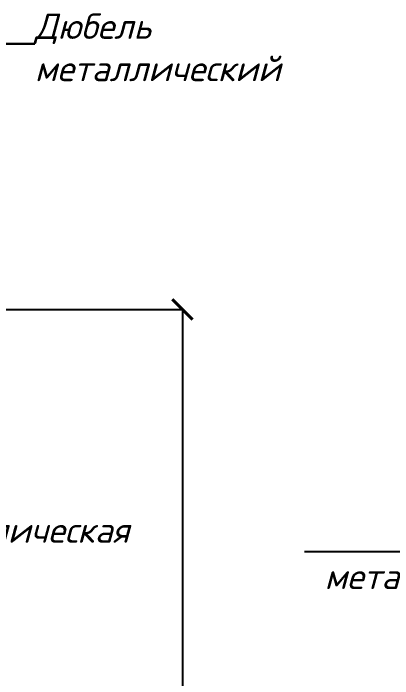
# Model space of a CAD drawing. Extents: x -152830 to 1281226, y -304852 to -2349.
# Drawn here: x 1091444 to 1095180, y -70246 to -63696 of the extents above; entities that cross this region are included whole.
import ezdxf
from ezdxf import colors
from ezdxf.entities.mleader import LeaderData, LeaderLine
from ezdxf.math import Vec2, Vec3

# ---------------------------------------------------------------- set-up
doc = ezdxf.new("R2010")
doc.units = 0
doc.header["$LTSCALE"] = 100
doc.header["$PDMODE"] = 1
doc.header["$PDSIZE"] = 200
doc.layers.get('Defpoints').update_dxf_attribs({"color": 42})
doc.styles.add('BDG_T_R', font='GOST_Common.ttf')
doc.styles.add('OlympDesign', font='isocpeui.ttf', dxfattribs={"height": 250})
doc.dimstyles.new('BDG_D_1-1', dxfattribs={"dimtxt": 2.5, "dimasz": 2, "dimexe": 1, "dimexo": 0.5, "dimgap": 0.5, "dimtad": 1, "dimdec": 4, "dimdsep": 46, "dimtxsty": 'BDG_T_R', "dimblk": 'ARCHTICK', "dimcen": 0, "dimclrd": 256, "dimclre": 256, "dimclrt": 256, "dimadec": 4, "dimazin": 2, "dimtfac": 1, "dimtdec": 4, "dimtofl": 0, "dimtmove": 1, "dimatfit": 3, "dimfxl": 1, "dimtolj": 1, "dimtzin": 0, "dimlwd": -1, "dimlwe": -1, "dimarcsym": 0})

# ---------------------------------------------------------------- blocks, each defined once
blk = doc.blocks.new('_Dot')
at = {"color": 0, "linetype": 'ByBlock', "lineweight": -2}
blk.add_line((-0.5, 0), (-1, 0), dxfattribs=at)
at = {"color": 0, "linetype": 'ByBlock', "const_width": 0.5}
blk.add_lwpolyline([(-0.25, 0, 1), (0.25, 0, 1)], format="xyb", close=True, dxfattribs=at)
blk = doc.blocks.new('_ArchTick')
at = {"color": 0, "linetype": 'ByBlock', "const_width": 0.15}
blk.add_lwpolyline([(-0.5, -0.5), (0.5, 0.5)], dxfattribs=at)
blk = doc.blocks.new('*D291')
at = {"transparency": 16777216}
for p, q in [((1091184.2, -66611.5), (1093110.7, -66611.5)), ((1093109.7, -66611.5), (1093109.7, -80800.4)), ((1081640.2, -80800.4), (1093110.7, -80800.4))]:
    blk.add_line(p, q, dxfattribs=at)
at = {"layer": 'Defpoints', "color": 0, "transparency": 16777216}
for p in [(1091183.7, -66611.5), (1081639.7, -80800.4), (1093109.7, -80800.4)]:
    blk.add_point(p, dxfattribs=at)
at = {"transparency": 16777216, "xscale": 200, "yscale": 200, "zscale": 200}
for p, rotation in [((1093109.7, -66611.5), 90), ((1093109.7, -80800.4), 270)]:
    blk.add_blockref('_ArchTick', p, dxfattribs=dict(at, rotation=rotation))
at = {"transparency": 16777216, "insert": (1092934.6, -74006), "char_height": 250, "attachment_point": 5, "rotation": 90, "style": 'OlympDesign'}
blk.add_mtext('\\A1;Не более 1000 мм', dxfattribs=at)

msp = doc.modelspace()

# ---------------------------------------------------------------- dimensions: what is measured, and where the dimension line sits
dim = msp.add_linear_dim(base=(1093109.714879, -80800.445882), p1=(1091183.714321, -66611.532231), p2=(1081639.723119, -80800.445882), angle=90, text='Не более 1000 мм', dimstyle='BDG_D_1-1', override={"dimtxt": 250, "dimasz": 200, "dimgap": 50, "dimtxsty": 'OlympDesign'})
dim.commit()
dim.dimension.update_dxf_attribs({"geometry": '*D291', "text_midpoint": (1093109.714879, -74005.989056), "dimtype": 160})

# ---------------------------------------------------------------- leaders
ml = msp.add_multileader_mtext('Standard')
ml.set_content('Дюбель \\Pметаллический', color=256, style='OlympDesign')
ml.set_leader_properties(color=256, linetype='ByLayer', lineweight=-1)
ml.set_arrow_properties(name='DOT')
ml.build(insert=Vec2(0, 0))
ml.multileader.update_dxf_attribs({"text_left_attachment_type": 6, "text_right_attachment_type": 6, "dogleg_length": 2, "arrow_head_size": 50})
ctx = ml.context
ctx.base_point, ctx.char_height, ctx.arrow_head_size, ctx.landing_gap_size, ctx.plane_origin = Vec3(1091655.65928, -63997.872231), 250, 50, 0, Vec3(1094339.968907, -60824.88078)
ctx.left_attachment, ctx.right_attachment = 6, 6
notes = []
notes.append((ctx, [(1, (1, 1, 0), (1091653.65928, -63997.872231), (1, 0), 2, [(0, [(1088809.888373, -63997.872231)], 0, [])])]))
ctx.mtext.insert, ctx.mtext.flow_direction = Vec3(1091655.65928, -63697.872231), 5
ml = msp.add_multileader_mtext('Standard')
ml.set_content('Дюбель \\Pметаллический', color=256, style='OlympDesign')
ml.set_leader_properties(color=256, linetype='ByLayer', lineweight=-1)
ml.set_arrow_properties(name='DOT')
ml.build(insert=Vec2(0, 0))
ml.multileader.update_dxf_attribs({"text_left_attachment_type": 6, "text_right_attachment_type": 6, "dogleg_length": 2, "arrow_head_size": 50})
ctx = ml.context
ctx.base_point, ctx.char_height, ctx.arrow_head_size, ctx.landing_gap_size, ctx.plane_origin = Vec3(1094510.337522, -68996.762868), 250, 50, 0, Vec3(1098240.466427, -67321.044145)
ctx.left_attachment, ctx.right_attachment, ctx.text_align_type = 6, 6, 2
notes.append((ctx, [(0, (1, 1, 0), (1097131.549643, -68996.762868), (-1, 0), 200, [(0, [(1098331.751836, -67893.204241)], 0, [])])]))
ctx.mtext.insert, ctx.mtext.alignment, ctx.mtext.flow_direction = Vec3(1096931.549643, -68696.762868), 3, 5
ml = msp.add_multileader_mtext('Standard')
ml.set_content('Скоба металлическая\\PСМО', color=256, style='OlympDesign')
ml.set_leader_properties(color=256, linetype='ByLayer', lineweight=-1)
ml.set_arrow_properties(name='DOT')
ml.build(insert=Vec2(0, 0))
ml.multileader.update_dxf_attribs({"text_left_attachment_type": 6, "text_right_attachment_type": 6, "dogleg_length": 2, "arrow_head_size": 50})
ctx = ml.context
ctx.base_point, ctx.char_height, ctx.arrow_head_size, ctx.landing_gap_size, ctx.plane_origin = Vec3(1089274.629236, -68958.075004), 250, 50, 0, Vec3(1087750.945921, -67132.266964)
ctx.left_attachment, ctx.right_attachment = 6, 6
notes.append((ctx, [(0, (1, 1, 0), (1089074.629236, -68958.075004), (1, 0), 200, [(0, [(1088714.011253, -68357.416686)], 0, [])])]))
ctx.mtext.insert, ctx.mtext.width, ctx.mtext.flow_direction = Vec3(1089274.629236, -68658.075004), 3701.56875954, 5
for ctx, leaders in notes:
    for number, flags, end, landing, length, lines in leaders:
        leader = LeaderData()
        leader.index, (leader.has_last_leader_line, leader.has_dogleg_vector, leader.attachment_direction) = number, flags
        leader.last_leader_point, leader.dogleg_vector, leader.dogleg_length = Vec3(end), Vec3(landing), length
        for number, points, colour, breaks in lines:
            line = LeaderLine()
            line.index, line.vertices, line.color, line.breaks = number, Vec3.list(points), colors.encode_raw_color(colour), breaks
            leader.lines.append(line)
        ctx.leaders.append(leader)

doc.saveas('drawing.dxf')
